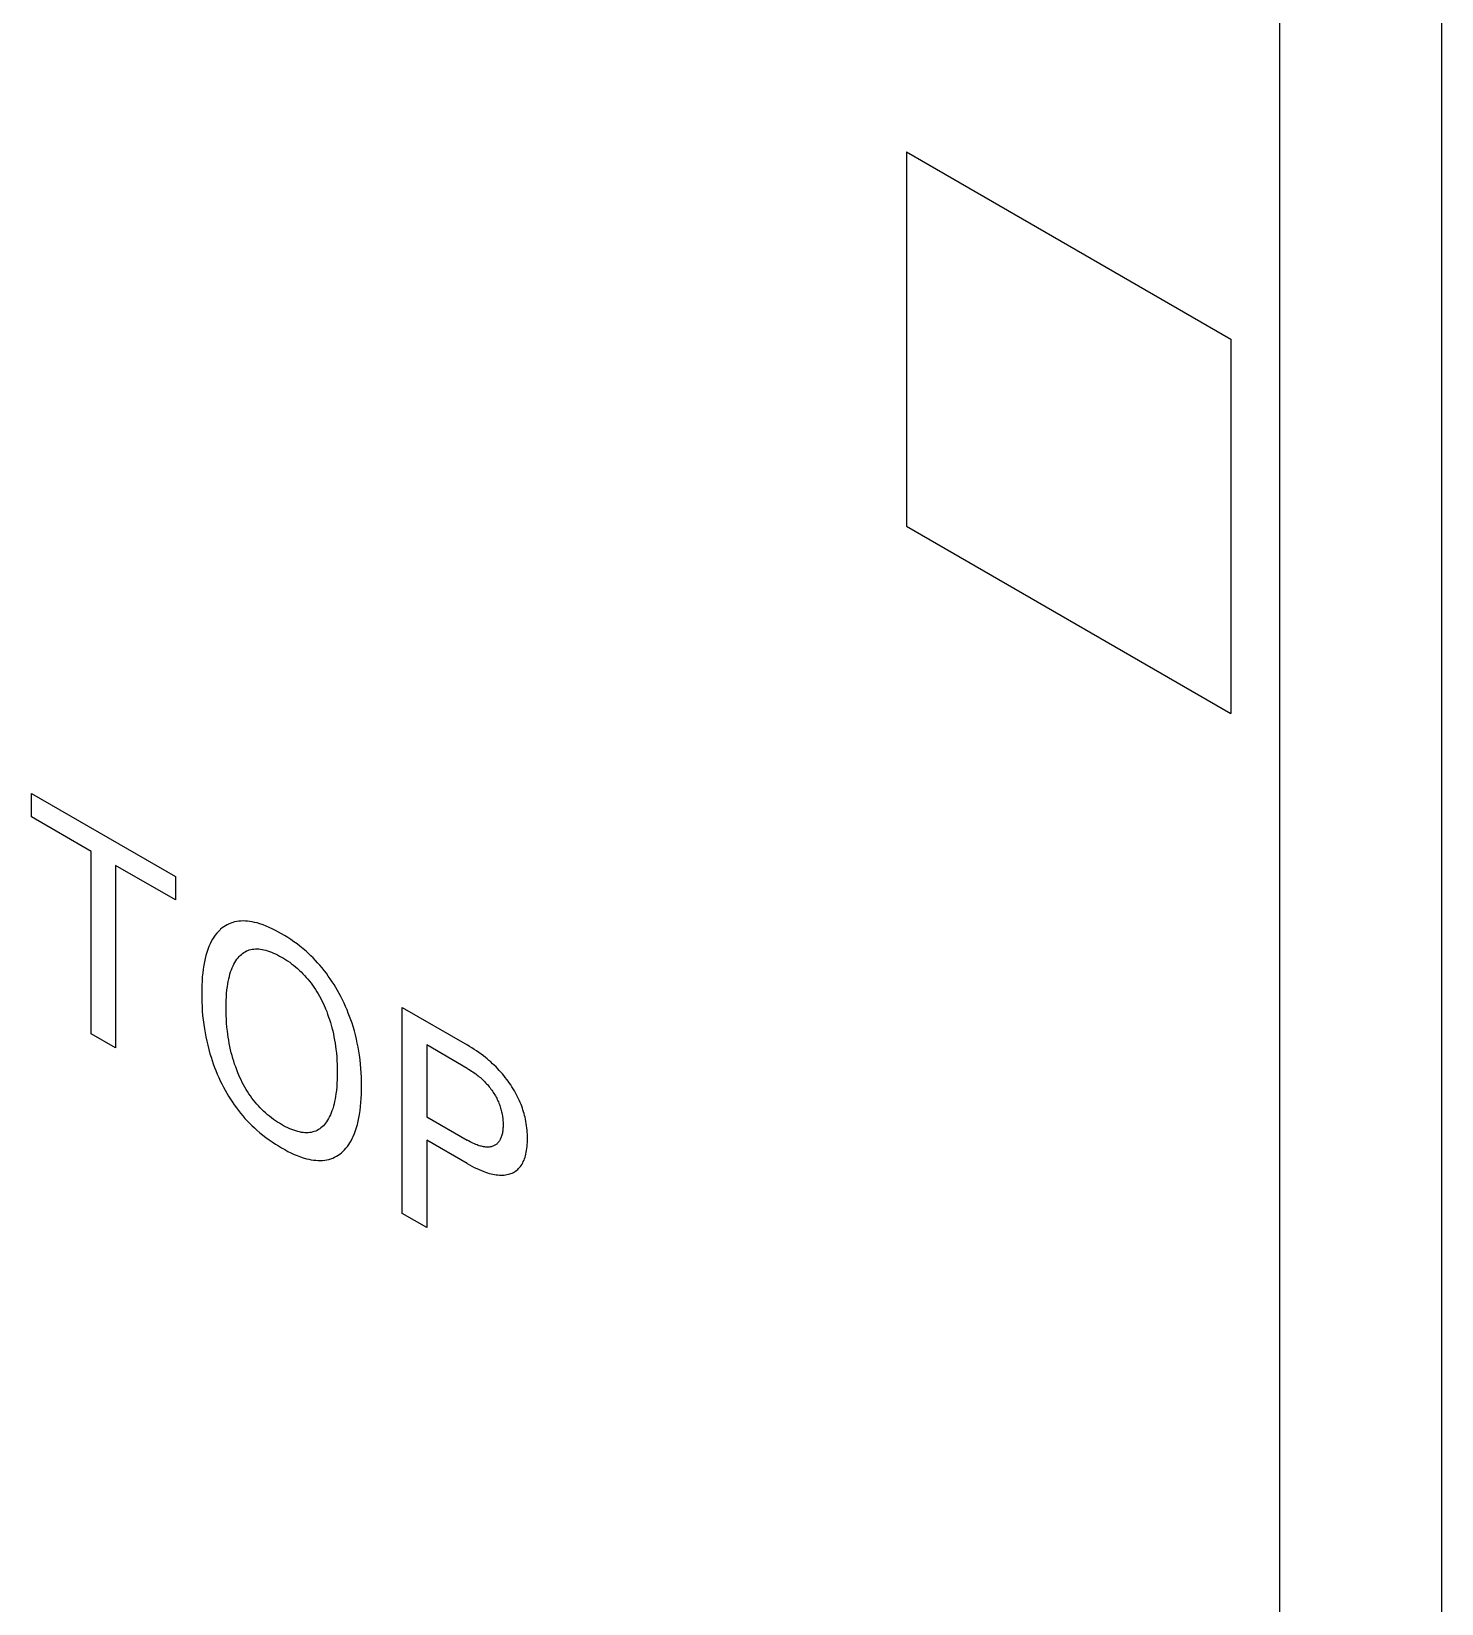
# Model space of a CAD drawing. Extents: x 0 to 420, y 0 to 297.
# Drawn here: x 179.62 to 191.92, y 129.48 to 143.19 of the extents above; entities that cross this region are included whole.
import ezdxf

# ---------------------------------------------------------------- set-up
doc = ezdxf.new("R2010")
doc.units = 0
doc.header["$LTSCALE"] = 23.1
doc.layers.add('40000_ISO', color=7, linetype='CONTINUOUS')

msp = doc.modelspace()

# ---------------------------------------------------------------- linework, layer by layer
at = {"layer": '40000_ISO', "color": 7, "linetype": 'CONTINUOUS'}
for p, q in [((190.509, 143.894), (190.509, 108.785)), ((191.923, 143.894), (191.923, 108.785)), ((187.256, 142.139), (187.256, 138.873)), ((187.256, 142.139), (190.085, 140.506)), ((190.085, 140.506), (190.085, 137.24)), ((187.256, 138.873), (190.085, 137.24)), ((179.624, 136.339), (179.624, 136.543)), ((179.624, 136.543), (180.879, 135.818)), ((180.145, 136.038), (179.624, 136.339)), ((180.145, 134.446), (180.145, 136.038)), ((180.358, 135.915), (180.358, 134.323)), ((180.879, 135.614), (180.358, 135.915)), ((180.879, 135.818), (180.879, 135.614)), ((181.269, 135.354), (181.254, 135.339)), ((181.274, 135.358), (181.269, 135.354)), ((181.287, 135.37), (181.274, 135.358)), ((181.301, 135.38), (181.287, 135.37)), ((181.316, 135.389), (181.301, 135.38)), ((181.331, 135.398), (181.316, 135.389)), ((181.347, 135.406), (181.331, 135.398)), ((181.363, 135.412), (181.347, 135.406)), ((181.379, 135.418), (181.363, 135.412)), ((181.396, 135.423), (181.379, 135.418)), ((181.414, 135.426), (181.396, 135.423)), ((181.432, 135.429), (181.414, 135.426)), ((181.451, 135.43), (181.432, 135.429)), ((181.47, 135.431), (181.451, 135.43)), ((181.49, 135.43), (181.47, 135.431)), ((181.509, 135.429), (181.49, 135.43)), ((181.529, 135.426), (181.509, 135.429)), ((181.55, 135.423), (181.529, 135.426)), ((181.57, 135.418), (181.55, 135.423)), ((181.591, 135.413), (181.57, 135.418)), ((181.617, 135.405), (181.591, 135.413)), ((181.644, 135.396), (181.617, 135.405)), ((181.671, 135.386), (181.644, 135.396)), ((181.697, 135.374), (181.671, 135.386)), ((181.724, 135.362), (181.697, 135.374)), ((181.751, 135.349), (181.724, 135.362)), ((181.778, 135.334), (181.751, 135.349)), ((181.182, 135.231), (181.172, 135.207)), ((181.192, 135.251), (181.182, 135.231)), ((181.203, 135.271), (181.192, 135.251)), ((181.215, 135.289), (181.203, 135.271)), ((181.227, 135.307), (181.215, 135.289)), ((181.24, 135.324), (181.227, 135.307)), ((181.254, 135.339), (181.24, 135.324)), ((181.805, 135.319), (181.778, 135.334)), ((181.832, 135.303), (181.805, 135.319)), ((181.859, 135.286), (181.832, 135.303)), ((181.886, 135.268), (181.859, 135.286)), ((181.913, 135.25), (181.886, 135.268)), ((181.94, 135.23), (181.913, 135.25)), ((181.966, 135.21), (181.94, 135.23)), ((181.993, 135.188), (181.966, 135.21)), ((181.132, 135.073), (181.127, 135.044)), ((181.139, 135.102), (181.132, 135.073)), ((181.145, 135.129), (181.139, 135.102)), ((181.153, 135.156), (181.145, 135.129)), ((181.162, 135.182), (181.153, 135.156)), ((181.172, 135.207), (181.162, 135.182)), ((181.398, 135.069), (181.407, 135.083)), ((181.407, 135.083), (181.416, 135.097)), ((181.416, 135.097), (181.426, 135.11)), ((181.426, 135.11), (181.435, 135.12)), ((181.435, 135.12), (181.445, 135.13)), ((181.445, 135.13), (181.455, 135.139)), ((181.455, 135.139), (181.465, 135.148)), ((181.465, 135.148), (181.476, 135.155)), ((181.476, 135.155), (181.487, 135.162)), ((181.487, 135.162), (181.499, 135.169)), ((181.499, 135.169), (181.511, 135.174)), ((181.511, 135.174), (181.524, 135.178)), ((181.524, 135.178), (181.536, 135.182)), ((181.536, 135.182), (181.55, 135.184)), ((181.55, 135.184), (181.563, 135.186)), ((181.563, 135.186), (181.577, 135.187)), ((181.577, 135.187), (181.591, 135.187)), ((181.591, 135.187), (181.606, 135.187)), ((181.606, 135.187), (181.62, 135.185)), ((181.62, 135.185), (181.635, 135.183)), ((181.635, 135.183), (181.65, 135.18)), ((181.65, 135.18), (181.667, 135.176)), ((181.667, 135.176), (181.684, 135.171)), ((181.684, 135.171), (181.701, 135.165)), ((181.701, 135.165), (181.718, 135.158)), ((181.718, 135.158), (181.736, 135.151)), ((181.736, 135.151), (181.753, 135.143)), ((181.753, 135.143), (181.77, 135.134)), ((181.77, 135.134), (181.788, 135.125)), ((181.788, 135.125), (181.805, 135.115)), ((181.805, 135.115), (181.823, 135.105)), ((181.823, 135.105), (181.841, 135.094)), ((181.841, 135.094), (181.858, 135.082)), ((181.858, 135.082), (181.876, 135.07)), ((182.019, 135.166), (181.993, 135.188)), ((182.039, 135.147), (182.019, 135.166)), ((182.06, 135.128), (182.039, 135.147)), ((182.08, 135.108), (182.06, 135.128)), ((182.1, 135.087), (182.08, 135.108)), ((182.12, 135.066), (182.1, 135.087)), ((181.114, 134.942), (181.112, 134.907)), ((181.118, 134.977), (181.114, 134.942)), ((181.122, 135.011), (181.118, 134.977)), ((181.127, 135.044), (181.122, 135.011)), ((181.345, 134.925), (181.35, 134.946)), ((181.35, 134.946), (181.355, 134.966)), ((181.355, 134.966), (181.361, 134.986)), ((181.361, 134.986), (181.368, 135.005)), ((181.368, 135.005), (181.375, 135.022)), ((181.375, 135.022), (181.382, 135.038)), ((181.382, 135.038), (181.39, 135.054)), ((181.39, 135.054), (181.398, 135.069)), ((181.876, 135.07), (181.893, 135.058)), ((181.893, 135.058), (181.91, 135.044)), ((181.91, 135.044), (181.928, 135.03)), ((181.928, 135.03), (181.945, 135.016)), ((181.945, 135.016), (181.961, 135)), ((181.961, 135), (181.977, 134.986)), ((181.977, 134.986), (181.991, 134.971)), ((181.991, 134.971), (182.006, 134.955)), ((182.006, 134.955), (182.021, 134.939)), ((182.021, 134.939), (182.035, 134.923)), ((182.14, 135.044), (182.12, 135.066)), ((182.159, 135.021), (182.14, 135.044)), ((182.177, 134.998), (182.159, 135.021)), ((182.196, 134.974), (182.177, 134.998)), ((182.213, 134.95), (182.196, 134.974)), ((182.23, 134.926), (182.213, 134.95)), ((181.11, 134.871), (181.109, 134.835)), ((181.109, 134.835), (181.109, 134.798)), ((181.109, 134.798), (181.109, 134.761)), ((181.112, 134.907), (181.11, 134.871)), ((181.324, 134.768), (181.326, 134.799)), ((181.326, 134.799), (181.329, 134.83)), ((181.329, 134.83), (181.333, 134.859)), ((181.333, 134.859), (181.336, 134.882)), ((181.336, 134.882), (181.34, 134.903)), ((181.34, 134.903), (181.345, 134.925)), ((182.035, 134.923), (182.049, 134.906)), ((182.049, 134.906), (182.062, 134.888)), ((182.062, 134.888), (182.075, 134.871)), ((182.075, 134.871), (182.088, 134.852)), ((182.088, 134.852), (182.101, 134.833)), ((182.101, 134.833), (182.113, 134.814)), ((182.113, 134.814), (182.125, 134.794)), ((182.247, 134.901), (182.23, 134.926)), ((182.263, 134.876), (182.247, 134.901)), ((182.279, 134.85), (182.263, 134.876)), ((182.294, 134.824), (182.279, 134.85)), ((182.308, 134.798), (182.294, 134.824)), ((181.109, 134.761), (181.11, 134.723)), ((181.11, 134.723), (181.112, 134.684)), ((181.112, 134.684), (181.114, 134.645)), ((181.321, 134.673), (181.322, 134.705)), ((181.322, 134.64), (181.321, 134.673)), ((181.322, 134.705), (181.323, 134.737)), ((181.323, 134.737), (181.324, 134.768)), ((182.125, 134.794), (182.136, 134.774)), ((182.136, 134.774), (182.147, 134.754)), ((182.147, 134.754), (182.157, 134.734)), ((182.157, 134.734), (182.167, 134.713)), ((182.167, 134.713), (182.177, 134.692)), ((182.177, 134.692), (182.186, 134.672)), ((182.186, 134.672), (182.189, 134.664)), ((182.189, 134.664), (182.199, 134.64)), ((182.322, 134.771), (182.308, 134.798)), ((182.336, 134.744), (182.322, 134.771)), ((182.35, 134.715), (182.336, 134.744)), ((182.363, 134.686), (182.35, 134.715)), ((182.376, 134.657), (182.363, 134.686)), ((182.858, 132.879), (182.858, 134.675)), ((182.858, 134.675), (183.424, 134.349)), ((181.114, 134.645), (181.117, 134.606)), ((181.117, 134.606), (181.122, 134.567)), ((181.122, 134.567), (181.127, 134.527)), ((181.127, 134.527), (181.132, 134.491)), ((181.323, 134.606), (181.322, 134.64)), ((181.324, 134.573), (181.323, 134.606)), ((181.326, 134.539), (181.324, 134.573)), ((181.329, 134.504), (181.326, 134.539)), ((182.199, 134.64), (182.207, 134.617)), ((182.207, 134.617), (182.216, 134.593)), ((182.216, 134.593), (182.224, 134.57)), ((182.224, 134.57), (182.231, 134.546)), ((182.231, 134.546), (182.238, 134.523)), ((182.387, 134.627), (182.376, 134.657)), ((182.399, 134.598), (182.387, 134.627)), ((182.409, 134.568), (182.399, 134.598)), ((182.42, 134.539), (182.409, 134.568)), ((182.429, 134.51), (182.42, 134.539)), ((180.358, 134.323), (180.145, 134.446)), ((181.132, 134.491), (181.138, 134.455)), ((181.138, 134.455), (181.145, 134.419)), ((181.145, 134.419), (181.152, 134.383)), ((181.333, 134.47), (181.329, 134.504)), ((181.336, 134.443), (181.333, 134.47)), ((181.34, 134.417), (181.336, 134.443)), ((181.344, 134.39), (181.34, 134.417)), ((181.349, 134.363), (181.344, 134.39)), ((182.238, 134.523), (182.244, 134.499)), ((182.244, 134.499), (182.251, 134.472)), ((182.251, 134.472), (182.257, 134.446)), ((182.257, 134.446), (182.262, 134.419)), ((182.262, 134.419), (182.267, 134.392)), ((182.267, 134.392), (182.272, 134.366)), ((182.44, 134.473), (182.429, 134.51)), ((182.449, 134.437), (182.44, 134.473)), ((182.458, 134.401), (182.449, 134.437)), ((182.466, 134.365), (182.458, 134.401)), ((181.152, 134.383), (181.161, 134.346)), ((181.161, 134.346), (181.17, 134.31)), ((181.17, 134.31), (181.181, 134.273)), ((181.181, 134.273), (181.19, 134.243)), ((181.354, 134.336), (181.349, 134.363)), ((181.36, 134.308), (181.354, 134.336)), ((181.367, 134.281), (181.36, 134.308)), ((181.374, 134.256), (181.367, 134.281)), ((181.38, 134.231), (181.374, 134.256)), ((182.272, 134.366), (182.276, 134.339)), ((182.276, 134.339), (182.279, 134.313)), ((182.279, 134.313), (182.283, 134.279)), ((182.283, 134.279), (182.286, 134.245)), ((182.473, 134.33), (182.466, 134.365)), ((182.479, 134.294), (182.473, 134.33)), ((182.485, 134.259), (182.479, 134.294)), ((182.49, 134.22), (182.485, 134.259)), ((183.071, 134.349), (183.071, 133.722)), ((183.424, 134.145), (183.071, 134.349)), ((183.445, 134.337), (183.424, 134.349)), ((183.465, 134.324), (183.445, 134.337)), ((183.486, 134.311), (183.465, 134.324)), ((183.506, 134.297), (183.486, 134.311)), ((183.527, 134.283), (183.506, 134.297)), ((183.547, 134.268), (183.527, 134.283)), ((183.567, 134.253), (183.547, 134.268)), ((183.583, 134.24), (183.567, 134.253)), ((181.19, 134.243), (181.199, 134.214)), ((181.199, 134.214), (181.21, 134.184)), ((181.21, 134.184), (181.221, 134.154)), ((181.221, 134.154), (181.232, 134.125)), ((181.232, 134.125), (181.244, 134.095)), ((181.388, 134.207), (181.38, 134.231)), ((181.396, 134.182), (181.388, 134.207)), ((181.405, 134.157), (181.396, 134.182)), ((181.414, 134.132), (181.405, 134.157)), ((181.424, 134.107), (181.414, 134.132)), ((182.286, 134.245), (182.288, 134.212)), ((182.288, 134.212), (182.289, 134.179)), ((182.289, 134.179), (182.29, 134.146)), ((182.29, 134.146), (182.291, 134.113)), ((182.291, 134.113), (182.29, 134.08)), ((182.494, 134.181), (182.49, 134.22)), ((182.498, 134.143), (182.494, 134.181)), ((182.5, 134.105), (182.498, 134.143)), ((183.424, 134.145), (183.436, 134.138)), ((183.436, 134.138), (183.449, 134.13)), ((183.449, 134.13), (183.461, 134.122)), ((183.461, 134.122), (183.474, 134.114)), ((183.474, 134.114), (183.486, 134.105)), ((183.599, 134.227), (183.583, 134.24)), ((183.614, 134.214), (183.599, 134.227)), ((183.63, 134.201), (183.614, 134.214)), ((183.645, 134.186), (183.63, 134.201)), ((183.661, 134.172), (183.645, 134.186)), ((183.676, 134.157), (183.661, 134.172)), ((183.691, 134.142), (183.676, 134.157)), ((183.704, 134.127), (183.691, 134.142)), ((183.718, 134.112), (183.704, 134.127)), ((183.731, 134.097), (183.718, 134.112)), ((181.244, 134.095), (181.257, 134.066)), ((181.257, 134.066), (181.271, 134.036)), ((181.271, 134.036), (181.284, 134.009)), ((181.284, 134.009), (181.298, 133.982)), ((181.298, 133.982), (181.312, 133.955)), ((181.433, 134.086), (181.424, 134.107)), ((181.442, 134.065), (181.433, 134.086)), ((181.452, 134.044), (181.442, 134.065)), ((181.463, 134.023), (181.452, 134.044)), ((181.473, 134.002), (181.463, 134.023)), ((181.485, 133.982), (181.473, 134.002)), ((181.496, 133.961), (181.485, 133.982)), ((182.286, 133.984), (182.283, 133.953)), ((182.288, 134.016), (182.286, 133.984)), ((182.289, 134.048), (182.288, 134.016)), ((182.29, 134.08), (182.289, 134.048)), ((182.502, 134.067), (182.5, 134.105)), ((182.503, 134.03), (182.502, 134.067)), ((182.503, 133.993), (182.503, 134.03)), ((182.503, 133.956), (182.503, 133.993)), ((183.486, 134.105), (183.499, 134.096)), ((183.499, 134.096), (183.511, 134.087)), ((183.511, 134.087), (183.52, 134.079)), ((183.52, 134.079), (183.53, 134.072)), ((183.53, 134.072), (183.539, 134.064)), ((183.539, 134.064), (183.548, 134.056)), ((183.548, 134.056), (183.558, 134.047)), ((183.558, 134.047), (183.567, 134.038)), ((183.567, 134.038), (183.576, 134.029)), ((183.576, 134.029), (183.585, 134.02)), ((183.585, 134.02), (183.593, 134.011)), ((183.593, 134.011), (183.601, 134.003)), ((183.601, 134.003), (183.609, 133.993)), ((183.609, 133.993), (183.616, 133.984)), ((183.616, 133.984), (183.624, 133.975)), ((183.744, 134.082), (183.731, 134.097)), ((183.756, 134.066), (183.744, 134.082)), ((183.769, 134.049), (183.756, 134.066)), ((183.781, 134.033), (183.769, 134.049)), ((183.793, 134.016), (183.781, 134.033)), ((183.804, 134), (183.793, 134.016)), ((183.815, 133.983), (183.804, 134)), ((183.825, 133.967), (183.815, 133.983)), ((181.312, 133.955), (181.327, 133.929)), ((181.327, 133.929), (181.343, 133.903)), ((181.343, 133.903), (181.359, 133.877)), ((181.359, 133.877), (181.376, 133.851)), ((181.376, 133.851), (181.393, 133.827)), ((181.509, 133.942), (181.496, 133.961)), ((181.521, 133.922), (181.509, 133.942)), ((181.534, 133.904), (181.521, 133.922)), ((181.547, 133.885), (181.534, 133.904)), ((181.561, 133.868), (181.547, 133.885)), ((181.575, 133.85), (181.561, 133.868)), ((181.589, 133.834), (181.575, 133.85)), ((182.268, 133.856), (182.263, 133.835)), ((182.272, 133.878), (182.268, 133.856)), ((182.276, 133.9), (182.272, 133.878)), ((182.279, 133.923), (182.276, 133.9)), ((182.283, 133.953), (182.279, 133.923)), ((182.495, 133.811), (182.498, 133.847)), ((182.498, 133.847), (182.5, 133.883)), ((182.5, 133.883), (182.502, 133.919)), ((182.502, 133.919), (182.503, 133.956)), ((183.624, 133.975), (183.631, 133.965)), ((183.631, 133.965), (183.639, 133.955)), ((183.639, 133.955), (183.646, 133.945)), ((183.646, 133.945), (183.652, 133.935)), ((183.652, 133.935), (183.658, 133.925)), ((183.658, 133.925), (183.664, 133.915)), ((183.664, 133.915), (183.67, 133.905)), ((183.67, 133.905), (183.676, 133.895)), ((183.676, 133.895), (183.682, 133.884)), ((183.682, 133.884), (183.687, 133.874)), ((183.687, 133.874), (183.692, 133.863)), ((183.692, 133.863), (183.696, 133.853)), ((183.696, 133.853), (183.701, 133.842)), ((183.701, 133.842), (183.705, 133.831)), ((183.836, 133.95), (183.825, 133.967)), ((183.845, 133.933), (183.836, 133.95)), ((183.855, 133.915), (183.845, 133.933)), ((183.864, 133.898), (183.855, 133.915)), ((183.872, 133.88), (183.864, 133.898)), ((183.88, 133.863), (183.872, 133.88)), ((183.887, 133.847), (183.88, 133.863)), ((183.894, 133.831), (183.887, 133.847)), ((181.393, 133.827), (181.411, 133.802)), ((181.411, 133.802), (181.429, 133.778)), ((181.429, 133.778), (181.448, 133.754)), ((181.448, 133.754), (181.467, 133.731)), ((181.467, 133.731), (181.486, 133.709)), ((181.486, 133.709), (181.506, 133.687)), ((181.603, 133.817), (181.589, 133.834)), ((181.618, 133.801), (181.603, 133.817)), ((181.633, 133.786), (181.618, 133.801)), ((181.648, 133.771), (181.633, 133.786)), ((181.665, 133.756), (181.648, 133.771)), ((181.683, 133.741), (181.665, 133.756)), ((181.7, 133.727), (181.683, 133.741)), ((181.717, 133.713), (181.7, 133.727)), ((181.735, 133.7), (181.717, 133.713)), ((182.216, 133.708), (182.207, 133.693)), ((182.224, 133.724), (182.216, 133.708)), ((182.232, 133.74), (182.224, 133.724)), ((182.239, 133.756), (182.232, 133.74)), ((182.245, 133.774), (182.239, 133.756)), ((182.252, 133.793), (182.245, 133.774)), ((182.258, 133.814), (182.252, 133.793)), ((182.263, 133.835), (182.258, 133.814)), ((182.474, 133.684), (182.48, 133.713)), ((182.48, 133.713), (182.485, 133.743)), ((182.485, 133.743), (182.49, 133.777)), ((182.49, 133.777), (182.495, 133.811)), ((183.071, 133.722), (183.424, 133.519)), ((183.705, 133.831), (183.709, 133.82)), ((183.709, 133.82), (183.713, 133.809)), ((183.713, 133.809), (183.716, 133.799)), ((183.716, 133.799), (183.719, 133.788)), ((183.719, 133.788), (183.722, 133.777)), ((183.722, 133.777), (183.725, 133.766)), ((183.725, 133.766), (183.727, 133.756)), ((183.727, 133.756), (183.729, 133.744)), ((183.729, 133.744), (183.731, 133.732)), ((183.731, 133.732), (183.733, 133.721)), ((183.733, 133.721), (183.734, 133.709)), ((183.734, 133.709), (183.735, 133.698)), ((183.9, 133.815), (183.894, 133.831)), ((183.906, 133.798), (183.9, 133.815)), ((183.911, 133.782), (183.906, 133.798)), ((183.916, 133.766), (183.911, 133.782)), ((183.921, 133.75), (183.916, 133.766)), ((183.925, 133.734), (183.921, 133.75)), ((183.929, 133.718), (183.925, 133.734)), ((183.932, 133.702), (183.929, 133.718)), ((183.936, 133.682), (183.932, 133.702)), ((181.506, 133.687), (181.527, 133.666)), ((181.527, 133.666), (181.547, 133.646)), ((181.547, 133.646), (181.568, 133.626)), ((181.568, 133.626), (181.589, 133.607)), ((181.589, 133.607), (181.615, 133.584)), ((181.615, 133.584), (181.642, 133.562)), ((181.752, 133.688), (181.735, 133.7)), ((181.77, 133.677), (181.752, 133.688)), ((181.788, 133.666), (181.77, 133.677)), ((181.805, 133.655), (181.788, 133.666)), ((181.823, 133.645), (181.805, 133.655)), ((181.841, 133.636), (181.823, 133.645)), ((181.859, 133.627), (181.841, 133.636)), ((181.876, 133.619), (181.859, 133.627)), ((181.894, 133.611), (181.876, 133.619)), ((181.911, 133.605), (181.894, 133.611)), ((181.929, 133.599), (181.911, 133.605)), ((181.946, 133.594), (181.929, 133.599)), ((181.963, 133.59), (181.946, 133.594)), ((181.978, 133.587), (181.963, 133.59)), ((181.993, 133.585), (181.978, 133.587)), ((182.008, 133.584), (181.993, 133.585)), ((182.022, 133.583), (182.008, 133.584)), ((182.037, 133.584), (182.022, 133.583)), ((182.051, 133.585), (182.037, 133.584)), ((182.064, 133.587), (182.051, 133.585)), ((182.077, 133.59), (182.064, 133.587)), ((182.09, 133.594), (182.077, 133.59)), ((182.103, 133.598), (182.09, 133.594)), ((182.115, 133.604), (182.103, 133.598)), ((182.127, 133.611), (182.115, 133.604)), ((182.138, 133.618), (182.127, 133.611)), ((182.149, 133.626), (182.138, 133.618)), ((182.16, 133.635), (182.149, 133.626)), ((182.17, 133.645), (182.16, 133.635)), ((182.179, 133.655), (182.17, 133.645)), ((182.188, 133.666), (182.179, 133.655)), ((182.198, 133.679), (182.188, 133.666)), ((182.207, 133.693), (182.198, 133.679)), ((182.431, 133.552), (182.441, 133.576)), ((182.441, 133.576), (182.451, 133.602)), ((182.451, 133.602), (182.459, 133.629)), ((182.459, 133.629), (182.467, 133.656)), ((182.467, 133.656), (182.474, 133.684)), ((183.729, 133.572), (183.727, 133.563)), ((183.731, 133.581), (183.729, 133.572)), ((183.733, 133.591), (183.731, 133.581)), ((183.734, 133.601), (183.733, 133.591)), ((183.735, 133.611), (183.734, 133.601)), ((183.735, 133.698), (183.736, 133.687)), ((183.736, 133.622), (183.735, 133.611)), ((183.736, 133.687), (183.737, 133.676)), ((183.737, 133.632), (183.736, 133.622)), ((183.737, 133.676), (183.737, 133.665)), ((183.737, 133.665), (183.737, 133.654)), ((183.737, 133.654), (183.737, 133.643)), ((183.737, 133.643), (183.737, 133.632)), ((183.94, 133.663), (183.936, 133.682)), ((183.942, 133.644), (183.94, 133.663)), ((183.945, 133.625), (183.942, 133.644)), ((183.947, 133.606), (183.945, 133.625)), ((183.948, 133.588), (183.947, 133.606)), ((183.949, 133.57), (183.948, 133.588)), ((183.95, 133.551), (183.949, 133.57)), ((181.642, 133.562), (181.669, 133.541)), ((181.669, 133.541), (181.696, 133.522)), ((181.696, 133.522), (181.723, 133.503)), ((181.723, 133.503), (181.751, 133.485)), ((181.751, 133.485), (181.778, 133.468)), ((181.778, 133.468), (181.805, 133.451)), ((181.805, 133.451), (181.833, 133.436)), ((181.833, 133.436), (181.86, 133.421)), ((182.34, 133.42), (182.354, 133.434)), ((182.354, 133.434), (182.367, 133.448)), ((182.367, 133.448), (182.379, 133.463)), ((182.379, 133.463), (182.391, 133.48)), ((182.391, 133.48), (182.402, 133.496)), ((182.402, 133.496), (182.412, 133.514)), ((182.412, 133.514), (182.422, 133.533)), ((182.422, 133.533), (182.431, 133.552)), ((183.071, 133.519), (183.071, 132.756)), ((183.424, 133.315), (183.071, 133.519)), ((183.437, 133.512), (183.424, 133.519)), ((183.449, 133.505), (183.437, 133.512)), ((183.462, 133.498), (183.449, 133.505)), ((183.474, 133.492), (183.462, 133.498)), ((183.487, 133.487), (183.474, 133.492)), ((183.499, 133.481), (183.487, 133.487)), ((183.511, 133.477), (183.499, 133.481)), ((183.521, 133.473), (183.511, 133.477)), ((183.53, 133.47), (183.521, 133.473)), ((183.54, 133.467), (183.53, 133.47)), ((183.549, 133.465), (183.54, 133.467)), ((183.558, 133.463), (183.549, 133.465)), ((183.568, 133.461), (183.558, 133.463)), ((183.577, 133.46), (183.568, 133.461)), ((183.586, 133.459), (183.577, 133.46)), ((183.594, 133.458), (183.586, 133.459)), ((183.602, 133.458), (183.594, 133.458)), ((183.61, 133.458), (183.602, 133.458)), ((183.617, 133.459), (183.61, 133.458)), ((183.625, 133.46), (183.617, 133.459)), ((183.632, 133.461), (183.625, 133.46)), ((183.64, 133.463), (183.632, 133.461)), ((183.647, 133.465), (183.64, 133.463)), ((183.653, 133.468), (183.647, 133.465)), ((183.659, 133.471), (183.653, 133.468)), ((183.665, 133.474), (183.659, 133.471)), ((183.671, 133.477), (183.665, 133.474)), ((183.677, 133.481), (183.671, 133.477)), ((183.682, 133.485), (183.677, 133.481)), ((183.687, 133.49), (183.682, 133.485)), ((183.692, 133.495), (183.687, 133.49)), ((183.697, 133.5), (183.692, 133.495)), ((183.701, 133.506), (183.697, 133.5)), ((183.705, 133.512), (183.701, 133.506)), ((183.709, 133.518), (183.705, 133.512)), ((183.713, 133.525), (183.709, 133.518)), ((183.716, 133.532), (183.713, 133.525)), ((183.719, 133.539), (183.716, 133.532)), ((183.722, 133.547), (183.719, 133.539)), ((183.725, 133.555), (183.722, 133.547)), ((183.727, 133.563), (183.725, 133.555)), ((183.94, 133.414), (183.943, 133.43)), ((183.943, 133.43), (183.945, 133.446)), ((183.945, 133.446), (183.947, 133.463)), ((183.947, 133.463), (183.948, 133.48)), ((183.948, 133.48), (183.949, 133.498)), ((183.949, 133.498), (183.95, 133.515)), ((183.95, 133.533), (183.95, 133.551)), ((183.95, 133.515), (183.95, 133.533)), ((181.86, 133.421), (181.887, 133.408)), ((181.887, 133.408), (181.915, 133.395)), ((181.915, 133.395), (181.942, 133.384)), ((181.942, 133.384), (181.969, 133.374)), ((181.969, 133.374), (181.995, 133.365)), ((181.995, 133.365), (182.022, 133.357)), ((182.022, 133.357), (182.043, 133.352)), ((182.043, 133.352), (182.063, 133.348)), ((182.063, 133.348), (182.084, 133.345)), ((182.084, 133.345), (182.104, 133.343)), ((182.104, 133.343), (182.124, 133.341)), ((182.124, 133.341), (182.144, 133.341)), ((182.144, 133.341), (182.163, 133.342)), ((182.163, 133.342), (182.182, 133.344)), ((182.182, 133.344), (182.2, 133.347)), ((182.2, 133.347), (182.218, 133.351)), ((182.218, 133.351), (182.235, 133.356)), ((182.235, 133.356), (182.251, 133.362)), ((182.251, 133.362), (182.268, 133.37)), ((182.268, 133.37), (182.283, 133.378)), ((182.283, 133.378), (182.298, 133.387)), ((182.298, 133.387), (182.313, 133.397)), ((182.313, 133.397), (182.327, 133.408)), ((182.327, 133.408), (182.34, 133.42)), ((183.424, 133.315), (183.445, 133.303)), ((183.445, 133.303), (183.466, 133.292)), ((183.466, 133.292), (183.486, 133.281)), ((183.889, 133.289), (183.896, 133.299)), ((183.896, 133.299), (183.903, 133.309)), ((183.903, 133.309), (183.909, 133.32)), ((183.909, 133.32), (183.914, 133.332)), ((183.914, 133.332), (183.92, 133.344)), ((183.92, 133.344), (183.924, 133.356)), ((183.924, 133.356), (183.929, 133.369)), ((183.929, 133.369), (183.933, 133.383)), ((183.933, 133.383), (183.937, 133.398)), ((183.937, 133.398), (183.94, 133.414)), ((183.486, 133.281), (183.507, 133.271)), ((183.507, 133.271), (183.528, 133.262)), ((183.528, 133.262), (183.549, 133.253)), ((183.549, 133.253), (183.569, 133.245)), ((183.569, 133.245), (183.585, 133.239)), ((183.585, 133.239), (183.601, 133.234)), ((183.601, 133.234), (183.616, 133.229)), ((183.616, 133.229), (183.632, 133.225)), ((183.632, 133.225), (183.648, 133.222)), ((183.648, 133.222), (183.663, 133.219)), ((183.663, 133.219), (183.678, 133.216)), ((183.678, 133.216), (183.693, 133.215)), ((183.693, 133.215), (183.707, 133.214)), ((183.707, 133.214), (183.72, 133.213)), ((183.72, 133.213), (183.733, 133.214)), ((183.733, 133.214), (183.746, 133.214)), ((183.746, 133.214), (183.759, 133.216)), ((183.759, 133.216), (183.771, 133.218)), ((183.771, 133.218), (183.784, 133.221)), ((183.784, 133.221), (183.796, 133.224)), ((183.796, 133.224), (183.806, 133.228)), ((183.806, 133.228), (183.817, 133.232)), ((183.817, 133.232), (183.827, 133.237)), ((183.827, 133.237), (183.837, 133.243)), ((183.837, 133.243), (183.847, 133.249)), ((183.847, 133.249), (183.856, 133.256)), ((183.856, 133.256), (183.865, 133.263)), ((183.865, 133.263), (183.873, 133.271)), ((183.873, 133.271), (183.881, 133.279)), ((183.881, 133.279), (183.889, 133.289)), ((183.071, 132.756), (182.858, 132.879))]:
    msp.add_line(p, q, dxfattribs=at)

doc.saveas('drawing.dxf')
